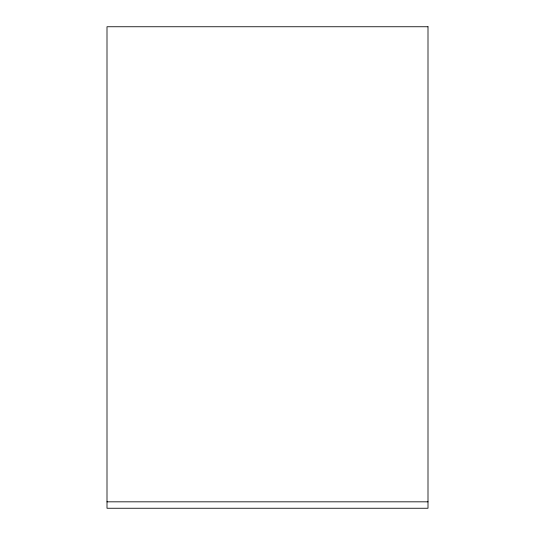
<?xml version="1.0" encoding="UTF-8"?>
<svg xmlns="http://www.w3.org/2000/svg" width="535" height="535" viewBox="0 0 535 535"><rect width="100%" height="100%" fill="white"/><g stroke="black" fill="none" stroke-linecap="round" stroke-linejoin="round"><path stroke-width="0.8" d="M107 501.83L428 501.83M428 26.75L107 26.75L107 508.25L428 508.25L428 26.75"/></g></svg>
